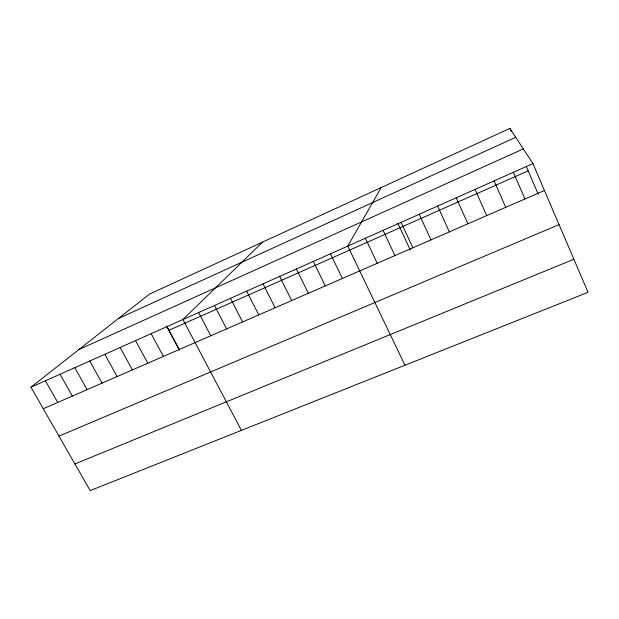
<?xml version="1.0" encoding="UTF-8"?>
<svg xmlns="http://www.w3.org/2000/svg" width="619" height="619" viewBox="0 0 619 619"><rect width="100%" height="100%" fill="white"/><g stroke="black" fill="none" stroke-linecap="round" stroke-linejoin="round"><path stroke-width="0.93" d="M381.203 187.557L347.801 246.076L404.973 365.233M262.526 242.122L182.938 319.512L241.418 430.383M30.95 387.215L149.566 294.056L509.909 128.381L532.936 163.609L588.05 292.315L90.188 490.619L30.95 387.215L532.936 163.609M118.415 318.522L515.735 137.294M79.008 349.472L523.326 148.908M168.863 330.329L528.169 170.859M43.268 408.726L544.441 190.482M58.96 436.116L559.065 224.627M74.914 463.956L573.89 259.245M45.411 380.77L57.729 402.427M60.035 374.263L72.338 396.067M74.814 367.678L87.101 389.637M89.755 361.024L102.034 383.138M104.859 354.292L117.123 376.561M120.132 347.491L132.381 369.922M135.569 340.612L147.802 363.206M151.183 333.656L163.401 356.412M166.975 326.623L179.17 349.542M166.612 326.105L179.487 350.292M198.606 312.533L210.762 335.784M214.453 305.477L226.585 328.898M230.469 298.343L242.586 321.926M246.672 291.123L258.757 314.885M263.052 283.827L275.115 307.767M279.54 276.19L291.657 300.563M296.369 268.986L308.386 293.274M313.315 261.435L325.3 285.908M330.461 253.798L342.415 278.457M365.342 238.261L377.234 263.299M383.091 230.353L394.945 255.585M397.916 223.451L410.25 249.952M401.05 222.36L412.865 247.778M419.218 214.267L430.994 239.886M437.61 206.073L449.348 231.893M456.218 197.786L467.91 223.807M475.052 189.399L486.696 215.629M494.109 180.903L505.715 207.342M513.406 172.314L524.958 198.962M509.909 128.381L511.364 131.777M526.351 166.619L538.236 194.258"/></g></svg>
